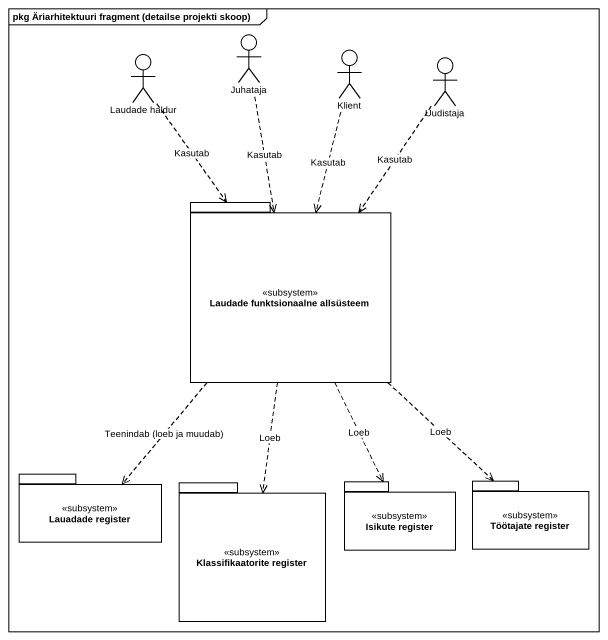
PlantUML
@startuml
mainframe pkg Äriarhitektuuri fragment (detailse projekti skoop)
actor Juhataja
actor Klient
actor "Laudade haldur" as Laudade_haldur
actor Uudistaja
package "Laudade funktsionaalne allsüsteem" as Laudade_funktsionaalne <<subsystem>> {
}
package "Lauadade register" as Lauadade_register <<subsystem>> {
}
package "Klassifikaatorite register" as Klassifikaatorite_register <<subsystem>> {
}
package "Isikute register" as Isikute_register <<subsystem>> {
}
package "Töötajate register" as Töötajate_register <<subsystem>> {
}
Juhataja ..> Laudade_funktsionaalne : Kasutab
Klient ..> Laudade_funktsionaalne : Kasutab
Laudade_haldur ..> Laudade_funktsionaalne : Kasutab
Uudistaja ..> Laudade_funktsionaalne : Kasutab
Laudade_funktsionaalne ..> Lauadade_register : Teenindab (loeb ja muudab)
Laudade_funktsionaalne ..> Klassifikaatorite_register : Loeb
Laudade_funktsionaalne ..> Isikute_register : Loeb
Laudade_funktsionaalne ..> Töötajate_register : Loeb
@enduml
